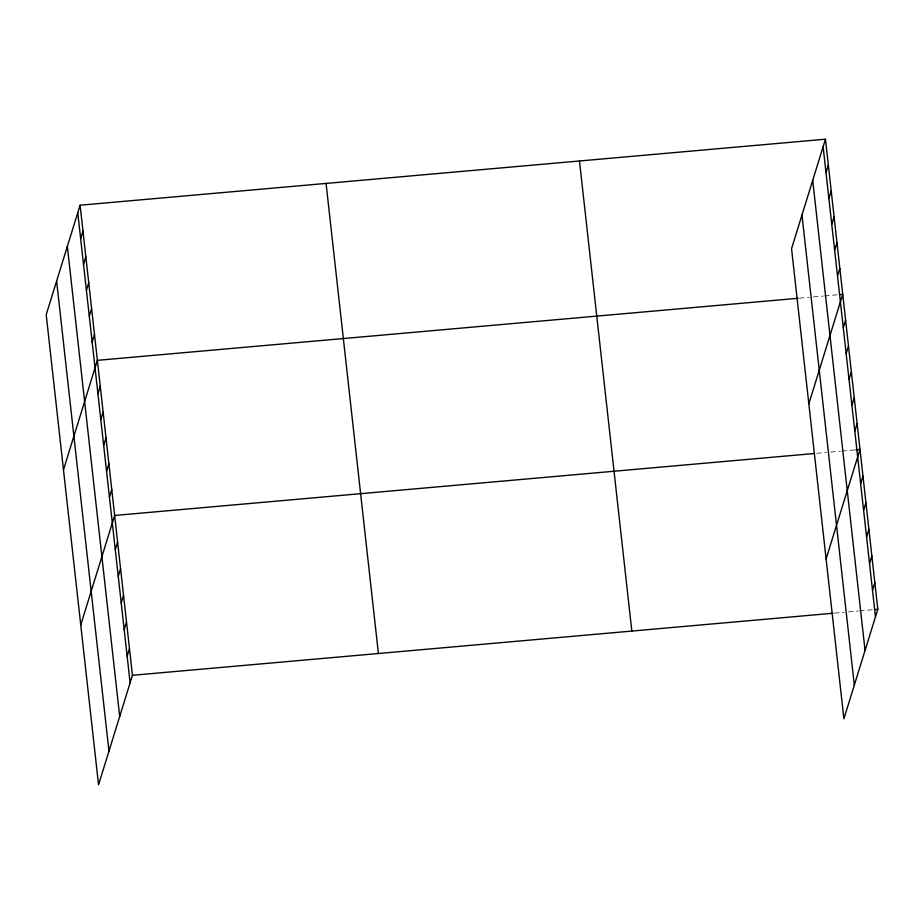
<?xml version="1.0" encoding="UTF-8"?>
<svg xmlns="http://www.w3.org/2000/svg" width="924" height="924" viewBox="0 0 924 924"><rect width="100%" height="100%" fill="white"/><g stroke="black" fill="none" stroke-linecap="round" stroke-linejoin="round"><path stroke-width="0.69" stroke-dasharray="4.62 3.46" d="M799.41 298.163L809.193 297.297M813.386 296.927L823.169 296.061M824.566 295.946L837.144 294.825M816.677 453.291L826.46 452.425M830.653 452.055L840.436 451.189M841.833 451.074L854.411 449.953M834.476 613.12L844.259 612.254M848.451 611.884L858.234 611.018M859.632 610.903L873.607 609.655"/><path stroke-width="1.39" d="M80.099 205.209L46.2 314.714L98.545 784.799L132.444 675.294L80.099 205.209L825.455 139.201L877.8 609.286L843.901 718.791L791.556 248.706L825.455 139.201M80.642 238.588L82.975 231.058M83.53 264.449L85.851 256.918M86.406 290.298L88.739 282.779M89.281 316.158L91.615 308.628M92.157 342.007L94.491 334.488M63.467 469.842L97.367 360.337L798.013 298.29M97.921 393.716L100.254 386.197M100.797 419.577L103.13 412.046M103.673 445.426L106.006 437.907M106.56 471.286L108.882 463.756M109.436 497.135L111.769 489.616M80.746 624.971L114.645 515.465L813.882 453.545M115.281 549.63L117.614 542.099M118.249 576.264L120.57 568.745M121.206 602.91L123.539 595.379M124.174 629.544L126.507 622.014M127.142 656.179L129.475 648.66M826.01 172.58L828.331 165.061M828.886 198.441L831.219 190.91M831.762 224.289L834.095 216.77M834.638 250.15L836.971 242.619M837.525 275.999L839.847 268.48M808.835 403.834L842.734 294.329L839.939 294.583M843.277 327.708L845.61 320.189M846.153 353.569L848.486 346.038M849.041 379.418L851.362 371.898M851.916 405.278L854.25 397.747M854.792 431.127L857.126 423.608M826.102 558.962L860.001 449.457L855.809 449.826M860.637 483.622L862.97 476.103M863.605 510.267L865.938 502.737M866.573 536.902L868.906 529.371M869.542 563.536L871.863 556.017M872.51 590.182L874.832 582.651M132.444 675.294L833.078 613.247M875.005 609.54L877.8 609.286M823.122 146.731L875.467 616.816M812.716 180.376L865.049 650.461M801.974 215.049L854.319 685.134M579.487 160.984L631.831 631.069M326.068 183.426L378.413 653.511M77.766 212.739L130.111 682.824M67.348 246.385L119.693 716.47M56.618 281.058L108.963 751.143"/></g></svg>
